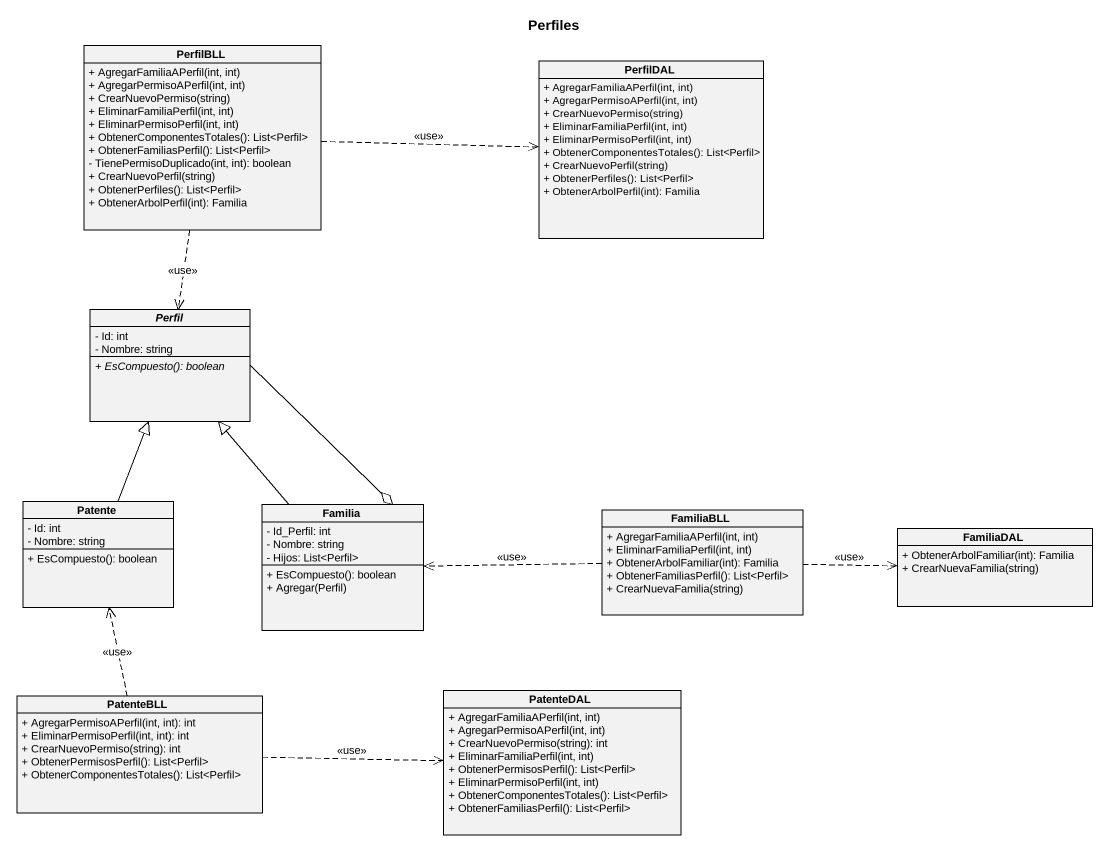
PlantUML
@startuml
title Perfiles
hide circle
hide empty members
skinparam classAttributeIconSize 0
class PerfilBLL {
  + AgregarFamiliaAPerfil(int, int)
  + AgregarPermisoAPerfil(int, int)
  + CrearNuevoPermiso(string)
  + EliminarFamiliaPerfil(int, int)
  + EliminarPermisoPerfil(int, int)
  + ObtenerComponentesTotales(): List<Perfil>
  + ObtenerFamiliasPerfil(): List<Perfil>
  - TienePermisoDuplicado(int, int): boolean
  + CrearNuevoPerfil(string)
  + ObtenerPerfiles(): List<Perfil>
  + ObtenerArbolPerfil(int): Familia
}
class PerfilDAL {
  + AgregarFamiliaAPerfil(int, int)
  + AgregarPermisoAPerfil(int, int)
  + CrearNuevoPermiso(string)
  + EliminarFamiliaPerfil(int, int)
  + EliminarPermisoPerfil(int, int)
  + ObtenerComponentesTotales(): List<Perfil>
  + CrearNuevoPerfil(string)
  + ObtenerPerfiles(): List<Perfil>
  + ObtenerArbolPerfil(int): Familia
}
abstract class Perfil {
  - Id: int
  - Nombre: string
  {abstract} + EsCompuesto(): boolean
}
class Patente {
  - Id: int
  - Nombre: string
  + EsCompuesto(): boolean
}
class Familia {
  - Id_Perfil: int
  - Nombre: string
  - Hijos: List<Perfil>
  + EsCompuesto(): boolean
  + Agregar(Perfil)
}
class FamiliaBLL {
  + AgregarFamiliaAPerfil(int, int)
  + EliminarFamiliaPerfil(int, int)
  + ObtenerArbolFamiliar(int): Familia
  + ObtenerFamiliasPerfil(): List<Perfil>
  + CrearNuevaFamilia(string)
}
class FamiliaDAL {
  + ObtenerArbolFamiliar(int): Familia
  + CrearNuevaFamilia(string)
}
class PatenteBLL {
  + AgregarPermisoAPerfil(int, int): int
  + EliminarPermisoPerfil(int, int): int
  + CrearNuevoPermiso(string): int
  + ObtenerPermisosPerfil(): List<Perfil>
  + ObtenerComponentesTotales(): List<Perfil>
}
class PatenteDAL {
  + AgregarFamiliaAPerfil(int, int)
  + AgregarPermisoAPerfil(int, int)
  + CrearNuevoPermiso(string): int
  + EliminarFamiliaPerfil(int, int)
  + ObtenerPermisosPerfil(): List<Perfil>
  + EliminarPermisoPerfil(int, int)
  + ObtenerComponentesTotales(): List<Perfil>
  + ObtenerFamiliasPerfil(): List<Perfil>
}
PerfilBLL .right.> PerfilDAL : <<use>>
PerfilBLL ..> Perfil : <<use>>
Perfil --o Familia
Patente -up-|> Perfil
Familia -up-|> Perfil
FamiliaBLL .left.> Familia : <<use>>
FamiliaBLL .right.> FamiliaDAL : <<use>>
PatenteBLL .up.> Patente : <<use>>
PatenteBLL .right.> PatenteDAL : <<use>>
@enduml
